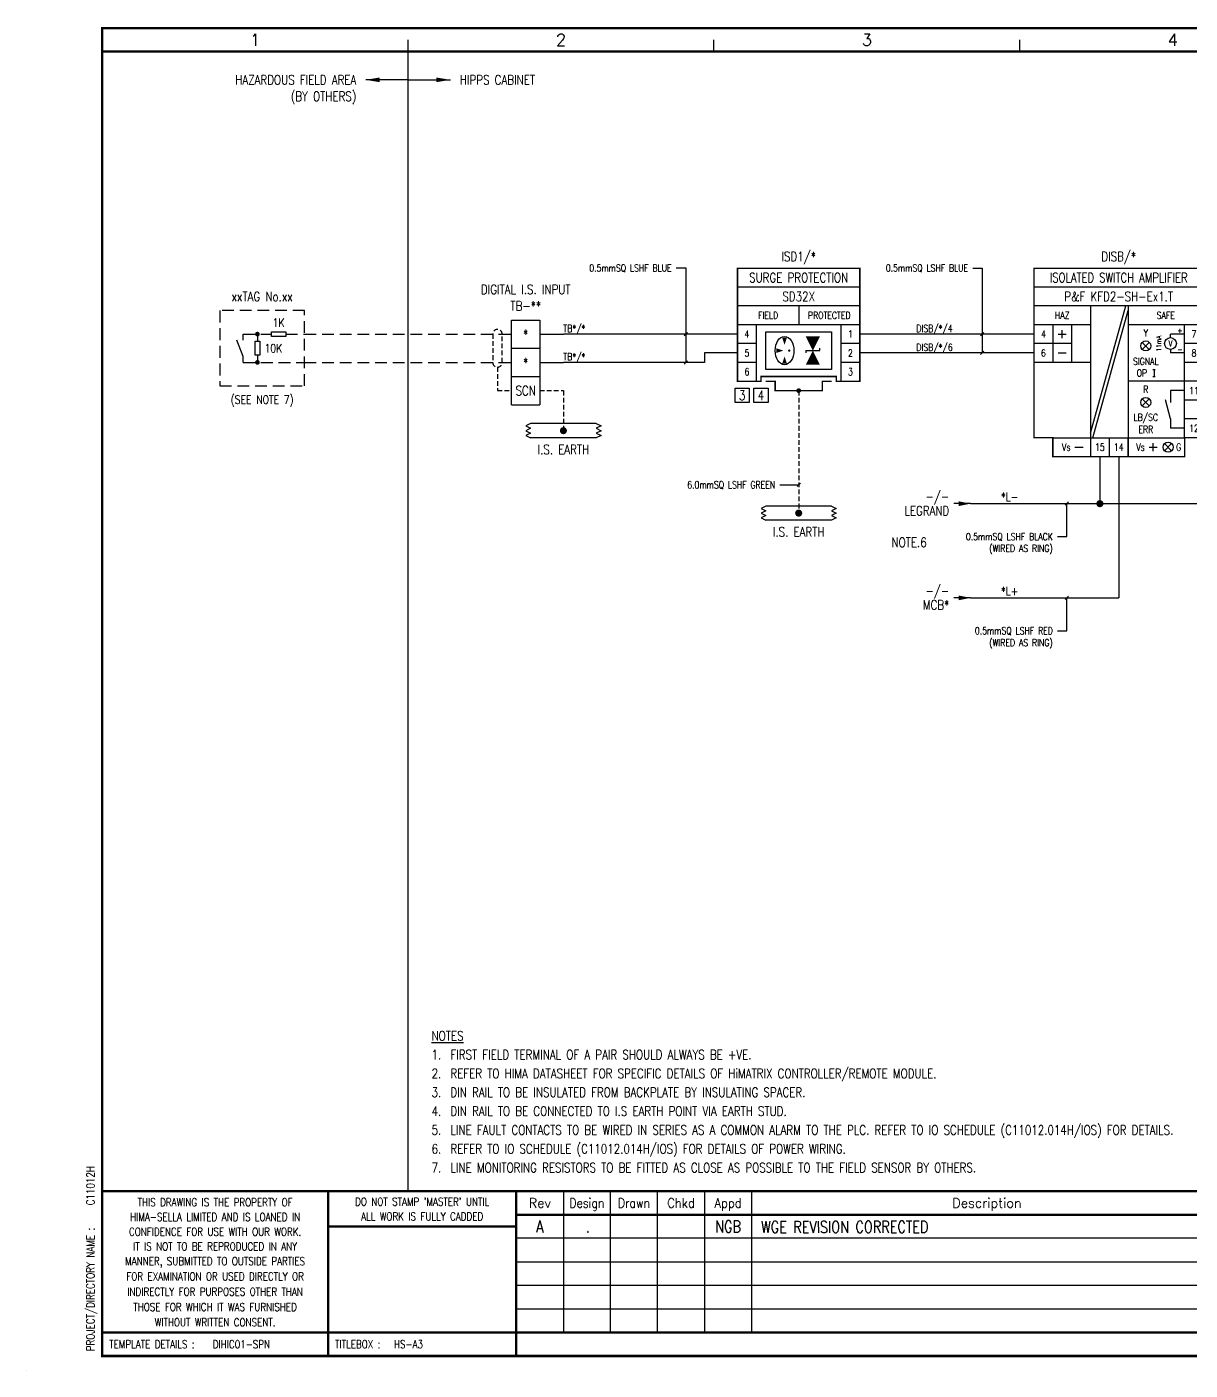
# Model space of a CAD drawing. Extents: x 0 to 414, y 0 to 285.
# Drawn here: x 0 to 247.2, y 0 to 285.2 of the extents above; entities that cross this region are included whole.
import ezdxf
from ezdxf.enums import TextEntityAlignment as Align

# ---------------------------------------------------------------- set-up
doc = ezdxf.new("R2010")
doc.units = 0
doc.header["$MEASUREMENT"] = 0
doc.linetypes.add('CONTINU', pattern=[0])
doc.linetypes.add('HIDDEN2', pattern=[0.1875, 0.125, -0.0625])
doc.layers.get('0').update_dxf_attribs({"linetype": 'CONTINUOUS'})
for name, color, linetype in [('CATALOGUE', 2, 'CONTINUOUS'), ('COL', 2, 'CONTINU'), ('COUNTER', 2, 'CONTINUOUS'), ('LOCATION', 2, 'CONTINUOUS'), ('MCABMARKON', 4, 'CONTINUOUS'), ('PCABMARKON', 7, 'CONTINUOUS'), ('PREFIX', 2, 'CONTINUOUS'), ('RECORD', 2, 'CONTINUOUS'), ('ROW', 2, 'CONTINU'), ('SNA', 2, 'CONTINUOUS'), ('TEXT', 2, 'CONTINUOUS'), ('TPOL', 3, 'CONTINUOUS'), ('UPS', 2, 'CONTINUOUS'), ('ZONE', 2, 'CONTINUOUS')]:
    doc.layers.add(name, color=color, linetype=linetype)
doc.styles.add('CATALOGU', font='romans.shx', dxfattribs={"width": 0.8})
doc.styles.add('LOCATION', font='ROMANS.shx', dxfattribs={"width": 0.8, "height": 2.5})
doc.styles.add('PINS', font='ROMANS.shx', dxfattribs={"width": 0.8, "height": 2.5})
doc.styles.add('REFERENC', font='ROMANS.shx', dxfattribs={"width": 0.8, "height": 2.5})
doc.styles.add('ROMAND', font='ROMAND')
doc.styles.add('ROMANS', font='romans.shx', dxfattribs={"width": 0.8, "height": 2.5})
doc.styles.add('SYMBOL', font='romans.shx', dxfattribs={"width": 0.8, "height": 2.5})
doc.styles.add('TERMINAL', font='ROMANS.shx', dxfattribs={"width": 0.8, "height": 2.5})
doc.styles.add('WIRES', font='ROMANS.shx', dxfattribs={"width": 0.8, "height": 2})
doc.styles.add('ZONE', font='ROMANS.shx', dxfattribs={"width": 0.8, "height": 2.5})

# ---------------------------------------------------------------- blocks, each defined once
blk = doc.blocks.new('HS-A3')
at = {"color": 1}
for p, q in [((81, 280), (81, 282.5)), ((146, 280), (146, 282.5)), ((211, 280), (211, 282.5)), ((114, 38), (114, 8)), ((124, 8), (124, 38)), ((134, 8), (134, 38)), ((144, 38), (144, 8)), ((154, 38), (154, 8)), ((301.5, 28), (104, 28)), ((104, 23), (301.5, 23)), ((301.5, 18), (104, 18)), ((104, 13), (270.5, 13)), ((0, 0), (0, 0.025))]:
    blk.add_line(p, q, dxfattribs=at)
at = {"color": 1, "const_width": 0.5}
blk.add_lwpolyline([(16, 3), (409, 3), (409, 285), (16, 285)], close=True, dxfattribs=at)
for points in [[(16, 280), (404, 280)], [(409, 38), (16, 38)], [(64, 3), (64, 38)], [(104, 3), (104, 38)], [(270.5, 33), (104, 33)], [(104, 30.5), (64, 30.5)], [(270.5, 8), (16, 8)]]:
    blk.add_lwpolyline(points, dxfattribs=at)
at = {"color": 2, "style": 'ROMAND'}
for s, p in [('1', (48.5, 282.5)), ('2', (113.5, 282.5)), ('3', (178.5, 282.5)), ('4', (243.5, 282.5))]:
    blk.add_text(s, height=2.5, dxfattribs=at).set_placement(p, align=Align.MIDDLE)
at = {"color": 3, "lineweight": 13, "style": 'ROMANS', "width": 0.8}
for s, p in [('THIS DRAWING IS THE PROPERTY OF', (40, 35.6443)), ("DO NOT STAMP 'MASTER' UNTIL", (84, 35.7693)), ('HIMA-SELLA LIMITED AND IS LOANED IN', (40, 32.5193)), ('ALL WORK IS FULLY CADDED', (84, 32.6443)), ('CONFIDENCE FOR USE WITH OUR WORK.', (40, 29.3879)), ('IT IS NOT TO BE REPRODUCED IN ANY', (40, 26.2629)), ('MANNER, SUBMITTED TO OUTSIDE PARTIES', (40, 23.1379)), ('FOR EXAMINATION OR USED DIRECTLY OR', (40, 19.9054)), ('INDIRECTLY FOR PURPOSES OTHER THAN', (40, 16.6554)), ('THOSE FOR WHICH IT WAS FURNISHED', (40, 13.4054)), ('WITHOUT WRITTEN CONSENT.', (40, 10.1554))]:
    blk.add_text(s, height=1.7, dxfattribs=at).set_placement(p, align=Align.MIDDLE_CENTER)
at = {"color": 4, "style": 'ROMAND'}
for s, p in [('Rev', (109, 34.5)), ('Description', (204, 34.5))]:
    blk.add_text(s, height=2, dxfattribs=at).set_placement(p, align=Align.CENTER)
for s, width, p in [('Design', 0.85, (119, 34.5)), ('Drawn', 0.85, (129, 34.5)), ('Chkd', 0.9, (139, 34.5)), ('Appd', 0.9, (149, 34.5))]:
    blk.add_text(s, height=2, dxfattribs=dict(at, width=width)).set_placement(p, align=Align.CENTER)
at = {"color": 3, "style": 'ROMANS', "width": 0.8}
blk.add_text('PROJECT/DIRECTORY NAME :', height=1.7, rotation=90, dxfattribs=at).set_placement((13.5, 4), align=Align.MIDDLE_LEFT)
for s, p in [('TEMPLATE DETAILS :', (17.5, 5.5)), ('TITLEBOX :', (65.5, 5.5)), ('HS-A3', (78, 5.5))]:
    blk.add_text(s, height=1.7, dxfattribs=at).set_placement(p, align=Align.MIDDLE_LEFT)
at = {"layer": 'COL', "style": 'ROMAND', "flags": 9}
for tag, p in [('COL1', (48.5, 282.5)), ('COL2', (113.5, 282.5)), ('COL3', (178.5, 282.5)), ('COL4', (243.5, 282.5)), ('COL5', (308.5, 282.5)), ('COL6', (373.5, 282.5))]:
    blk.add_attdef(tag, p, '', height=2.5, dxfattribs=at)
at = {"layer": 'ROW', "style": 'ROMAND', "flags": 9}
for tag, p in [('ROW1', (406.5, 249.5)), ('ROW2', (406.5, 188.5)), ('ROW3', (406.5, 127.5)), ('ROW4', (406.5, 66.5))]:
    blk.add_attdef(tag, p, '', height=2.5, dxfattribs=at)
at = {"layer": 'UPS', "color": 3, "style": 'ROMANS', "width": 0.8, "flags": 8}
blk.add_attdef('PROJS->NOMPRO', text='', height=1.7, rotation=90, dxfattribs=at).set_placement((13.5, 35), align=Align.MIDDLE_LEFT)
at = {"layer": 'UPS', "style": 'ROMANS', "width": 2.7474, "flags": 8}
blk.add_attdef('PLANOS->MCAN1', text='', height=2.5, rotation=0.069611, dxfattribs=at).set_placement((156, 31.6443), (243, 31.75), align=Align.FIT)
at = {"layer": 'UPS', "style": 'ROMANS', "width": 0.8, "flags": 8}
for tag, height, p in [('PLANOS->VERIF', 2.5, (293.5, 34.25)), ('PLANOS->CANVI1', 2.5, (109, 29.25)), ('PLANOS->NCAN1', 2.5, (149, 29.25)), ('PLANOS->DCAN1', 2.5, (262.5, 29.25)), ('PLANOS->ORIG', 2.5, (293.5, 29.25)), ('PLANOS->CANVI2', 2.5, (109, 24.25)), ('PLANOS->NCAN2', 2.5, (149, 24.25)), ('PLANOS->DCAN2', 2.5, (262.5, 24.25)), ('PLANOS->HECHF', 2.5, (293.5, 24.25)), ('PLANOS->CANVI3', 2.5, (109, 19.25)), ('PLANOS->NCAN3', 2.5, (149, 19.25)), ('PLANOS->DCAN3', 2.5, (262.5, 19.25)), ('PLANOS->HECHD', 2.5, (293.5, 19.25)), ('PLANOS->CANVI4', 2.5, (109, 14.25)), ('PLANOS->NCAN4', 2.5, (149, 14.25)), ('PLANOS->DCAN4', 2.5, (262.5, 14.25)), ('PLANOS->DATACREA', 2.5, (293.5, 14.25)), ('PLANOS->CANVI5', 2.5, (109, 9.25)), ('PLANOS->NCAN5', 2.5, (149, 9.25)), ('PLANOS->DCAN5', 2.5, (262.5, 9.25)), ('PLANOS->NR1', 2.5, (293.5, 9.25)), ('PROJS->DESCPRO3', 5, (345.5, 5.5)), ('PLANOS->PLANO', 5, (378.5, 5.5)), ('PLANOS->USER', 5, (402.75, 5.5)), ('PLANOS->NR2', 2.5, (293.5, 4.25))]:
    blk.add_attdef(tag, text='', height=height, dxfattribs=at).set_placement(p, align=Align.CENTER)
at = {"layer": 'UPS', "style": 'ROMANS', "flags": 8}
for tag, width, p, p2 in [('PLANOS->MCAN2', 2.6868, (156, 26.75), (243, 26.75)), ('PLANOS->MCAN3', 2.6868, (156, 21.75), (243, 21.75)), ('PLANOS->MCAN4', 2.6769, (156, 16.75), (243, 16.75)), ('PLANOS->MCAN5', 2.6868, (156, 11.75), (243, 11.75))]:
    blk.add_attdef(tag, text='', height=2.5, dxfattribs=dict(at, width=width)).set_placement(p, p2, align=Align.FIT)
at = {"layer": 'UPS', "style": 'ROMANS', "width": 0.8, "flags": 8}
blk.add_attdef('PLANOS->DENOM', (313.5, 24.25), '', height=2.5, dxfattribs=at)
at = {"layer": 'UPS', "color": 4, "style": 'ROMANS', "width": 0.8, "flags": 8}
for tag, p in [('PROJS->DESCPRO1', (303, 19.25)), ('PROJS->DESCPRO2', (303, 14.25))]:
    blk.add_attdef(tag, p, '', height=2.5, dxfattribs=at)
at = {"layer": 'UPS', "color": 3, "style": 'ROMANS', "width": 0.8, "flags": 8}
blk.add_attdef('PLANOS->PROTOTIPO', text='', height=1.7, dxfattribs=at).set_placement((39.5, 5.5), align=Align.MIDDLE_LEFT)
at = {"layer": 'UPS', "style": 'ROMANS', "width": 0.8, "flags": 8}
blk.add_attdef('PLANOS->OBS4', text='', height=2.5, dxfattribs=at).set_placement((107, 5.5), align=Align.MIDDLE_LEFT)
blk = doc.blocks.new('EDREV')
at = {"color": 2, "style": 'ROMANS', "width": 0.8}
for tag, p in [('DES', (129.2, 29.25)), ('DRN', (139.2, 29.25)), ('CHKD', (149.2, 29.25)), ('DES', (129.2, 24.25)), ('DRN', (139.2, 24.25)), ('CHKD', (149.2, 24.25)), ('DES', (129.2, 19.25)), ('DRN', (139.2, 19.25)), ('CHKD', (149.2, 19.25)), ('DES', (129.2, 14.25)), ('DRN', (139.2, 14.25)), ('CHKD', (149.2, 14.25)), ('DES', (129.2, 9.25)), ('DRN', (139.2, 9.25)), ('CHKD', (149.2, 9.25))]:
    blk.add_attdef(tag, text='', height=2.5, dxfattribs=at).set_placement(p, align=Align.CENTER)
blk = doc.blocks.new('TERM06')
for p, q in [((-6, 3), (0, 3)), ((-6, -3), (-6, 3)), ((0, 3), (0, -3)), ((-6, -3), (0, -3))]:
    blk.add_line(p, q)
at = {"layer": 'CATALOGUE', "style": 'CATALOGU', "width": 0.8, "flags": 9}
blk.add_attdef('CATALOGUE', (0.5, 2.5), '', height=0.5, dxfattribs=at)
at = {"layer": 'COUNTER', "style": 'SYMBOL', "width": 0.8, "flags": 8}
blk.add_attdef('COUNTER', text='', height=2, dxfattribs=at).set_placement((-3, 0), align=Align.MIDDLE)
at = {"layer": 'LOCATION', "style": 'LOCATION', "width": 0.8, "flags": 1}
blk.add_attdef('LOCATION', (0.5, 1.75), '', height=0.5, dxfattribs=at)
at = {"layer": 'PREFIX', "style": 'TERMINAL', "width": 0.8}
blk.add_attdef('PREFIX', text='', height=2, dxfattribs=at).set_placement((-3, 6), align=Align.MIDDLE)
at = {"layer": 'RECORD', "style": 'REFERENC', "width": 0.8, "flags": 9}
blk.add_attdef('RECORD', (0.5, 3.25), '', height=0.5, dxfattribs=at)
at = {"layer": 'SNA', "style": 'SYMBOL', "width": 0.8, "flags": 9}
blk.add_attdef('SNA', (0.5, 4), '', height=0.5, dxfattribs=at)
at = {"layer": 'TPOL', "style": 'PINS', "width": 0.8, "flags": 9}
blk.add_attdef('CN2', text='', height=0.5, dxfattribs=at).set_placement((-6.25, 0), align=Align.MIDDLE_RIGHT)
blk.add_attdef('CN1', text='', height=0.5, dxfattribs=at).set_placement((0.25, 0), align=Align.MIDDLE_LEFT)
at = {"layer": 'ZONE', "style": 'ZONE', "width": 0.8, "flags": 1}
blk.add_attdef('ZONE', (0.5, 1), '', height=0.5, dxfattribs=at)
blk = doc.blocks.new('A$C44AB321D')
for p, q in [((18, -4), (-18, -4)), ((18, -8), (-18, -8)), ((-6, -8), (-18, -8)), ((-6, -35.046), (1.523, -8)), ((-6, -8), (-6, -40)), ((2, -8), (2, -40)), ((-5.523, -36), (2, -8.954)), ((-6, -12), (-18, -12)), ((-14, -12), (-14, -20)), ((-12.8573, -13.999), (-11.1384, -13.999)), ((-11.9979, -14.8584), (-11.9979, -13.1395)), ((-10, -12), (-10, -20)), ((18, -12), (2, -12)), ((11, -14.75), (11, -14)), ((14, -14), (11, -14)), ((14, -36), (14, -12)), ((-10, -16), (-18, -16)), ((5, -15.75), (6.5, -17.25)), ((5, -17.25), (6.5, -15.75)), ((18, -16), (14, -16)), ((-12.8573, -17.999), (-11.1384, -17.999)), ((11, -17.25), (11, -18)), ((14, -18), (11, -18)), ((-6, -20), (-18, -20)), ((-10, -20), (-18, -20)), ((18, -20), (14, -20)), ((18, -24), (2, -24)), ((5, -29.25), (6.5, -27.75)), ((5, -27.75), (6.5, -29.25)), ((11, -32), (9.9583, -27.9434)), ((14, -26), (11, -26)), ((11, -26), (11, -28.5)), ((18, -28), (14, -28)), ((11, -32), (11, -34)), ((14, -34), (11, -34)), ((18, -32), (14, -32)), ((-14, -36), (-2, -36)), ((-2, -36), (14, -36)), ((-2, -36), (-2, -40)), ((2, -40), (2, -36)), ((-9.299, -37.999), (-7.5801, -37.999)), ((6.4638, -37.999), (8.1827, -37.999)), ((7.3232, -38.8584), (7.3232, -37.1395)), ((9.75, -37.25), (11.25, -38.75)), ((9.75, -38.75), (11.25, -37.25))]:
    blk.add_line(p, q)
at = {"color": 3}
for p, q in [((7.25, -21.5), (7.75, -21.5)), ((7.5, -21.5), (7.5, -23)), ((7.25, -23), (7.75, -23))]:
    blk.add_line(p, q, dxfattribs=at)
at = {"const_width": 0.3}
blk.add_lwpolyline([(-14, -36), (-14, -40), (14, -40), (14, -36), (18, -36), (18, 0), (-18, 0), (-18, -36)], close=True, dxfattribs=at)
for centre, radius in [((5.75, -16.5), 1.0607), ((11, -16), 1.25), ((5.75, -28.5), 1.0607), ((10.5, -38), 1.0607)]:
    blk.add_circle(centre, radius)
at = {"style": 'ROMANS'}
for s, height, width, p in [('ISOLATED SWITCH AMPLIFIER', 2, 0.78, (0, -2)), ('P&F KFD2-SH-Ex1.T', 2, 0.8, (0, -6)), ('HAZ', 1.5, 0.8, (-12, -10)), ('SAFE', 1.5, 0.8, (10, -10)), ('Vs', 1.5, 0.8, (-11.1358, -38)), ('Vs', 1.5, 0.8, (4.627, -38))]:
    blk.add_text(s, height=height, dxfattribs=dict(at, width=width)).set_placement(p, align=Align.MIDDLE)
at = {"color": 3, "style": 'ROMANS', "width": 0.8}
for s, height, p in [('Y', 1.5, (5.75, -13.75)), ('V', 1.25, (11, -16)), ('SIGNAL', 1.5, (5.75, -19.75)), ('OP  ', 1.5, (5.75, -22.25)), ('R', 1.5, (5.75, -25.75)), ('LB/SC', 1.5, (5.75, -31.75)), ('ERR', 1.5, (5.75, -34.25)), ('G', 1.5, (12.75, -38))]:
    blk.add_text(s, height=height, dxfattribs=at).set_placement(p, align=Align.MIDDLE)
at = {"color": 3, "style": 'ROMANS'}
for s, p in [('+', (13, -13.25)), ('-', (13, -17.25))]:
    blk.add_text(s, height=1, dxfattribs=at).set_placement(p, align=Align.MIDDLE)
at = {"color": 3, "style": 'ROMANS', "width": 0.8}
blk.add_text('11mA', height=1, rotation=90, dxfattribs=at).set_placement((8.5, -16), align=Align.MIDDLE)
at = {"layer": 'CATALOGUE', "style": 'CATALOGU', "width": 0.8, "flags": 1}
blk.add_attdef('CATALOGUE', (20, -4), '', height=1, dxfattribs=at)
at = {"layer": 'LOCATION', "style": 'LOCATION', "width": 0.8, "flags": 1}
blk.add_attdef('LOCATION', (20, -6), '', height=1, dxfattribs=at)
at = {"layer": 'RECORD', "style": 'REFERENC', "width": 0.8, "flags": 1}
blk.add_attdef('RECORD', (20, -2), '', height=1, dxfattribs=at)
at = {"layer": 'SNA', "style": 'SYMBOL', "width": 0.8}
blk.add_attdef('SNA', text='', height=2, dxfattribs=at).set_placement((0, 1.5), align=Align.CENTER)
at = {"layer": 'TPOL', "color": 7, "style": 'PINS', "width": 0.8}
for tag, p in [('CN4', (-16, -14)), ('CN9', (16, -14)), ('CN5', (-16, -18)), ('CN10', (16, -18)), ('CN6', (16, -26)), ('CN7', (16, -34)), ('CN2', (-4, -38)), ('CN1', (0, -38))]:
    blk.add_attdef(tag, text='', height=1.5, dxfattribs=at).set_placement(p, align=Align.MIDDLE)
at = {"layer": 'ZONE', "style": 'ZONE', "width": 0.8, "flags": 1}
blk.add_attdef('ZONE', (20, -8), '', height=1, dxfattribs=at)

msp = doc.modelspace()

# ---------------------------------------------------------------- linework, layer by layer
at = {"color": 3}
for p, q in [((81, 274), (72, 274)), ((81, 274), (90, 274)), ((137.9986, 234.0691), (139.9986, 234.0691)), ((139.9986, 234.0691), (139.9986, 214)), ((200.9986, 234.03), (202.9986, 234.03)), ((202.9986, 234.03), (202.9986, 216)), ((140.3522, 220.3536), (139.645, 219.6464)), ((203.3522, 220.3536), (202.645, 219.6464)), ((140.3522, 214.3536), (139.645, 213.6464)), ((203.3522, 216.3536), (202.645, 215.6464)), ((164.3509, 188.3536), (163.6437, 187.6464)), ((159.9973, 188), (163.9973, 188)), ((221.3509, 184.3536), (220.6437, 183.6464)), ((220.9973, 177), (220.9973, 184)), ((218.9973, 177), (220.9973, 177)), ((221.3509, 164.3536), (220.6437, 163.6464)), ((220.9973, 157), (220.9973, 164)), ((218.9973, 157), (220.9973, 157))]:
    msp.add_line(p, q, dxfattribs=at)
for p, q in [((176.9973, 230), (150.9973, 230)), ((176.9973, 226), (150.9973, 226)), ((163.9973, 226), (163.9973, 222)), ((176.9973, 222), (150.9973, 222)), ((154.9973, 222), (154.9973, 210)), ((156.9973, 220.5), (170.9973, 220.5)), ((156.9973, 212.5), (156.9973, 220.5)), ((170.9973, 220.5), (170.9973, 212.5)), ((172.9973, 210), (172.9973, 222)), ((154.9973, 218), (150.9973, 218)), ((168.4973, 216.5), (168.4973, 217)), ((176.9973, 218), (172.9973, 218)), ((143.9973, 216), (144, 214)), ((154.9973, 214), (150.9973, 214)), ((165.4973, 216.5), (168.4973, 216.5)), ((165.4973, 216.5), (165.4973, 216)), ((176.9973, 214), (172.9973, 214)), ((170.9973, 212.5), (156.9973, 212.5)), ((106.9973, 201), (105.9973, 200.5)), ((105.9973, 200.5), (106.9973, 200)), ((106.9973, 200), (105.9973, 199.5)), ((120.9973, 201), (106.9973, 201)), ((120.9973, 201), (121.9973, 200.5)), ((121.9973, 200.5), (120.9973, 200)), ((120.9973, 200), (121.9973, 199.5)), ((105.9973, 199.5), (106.9973, 199)), ((106.9973, 199), (105.9973, 198.5)), ((105.9973, 198.5), (106.9973, 198)), ((120.9973, 198), (106.9973, 198)), ((121.9973, 199.5), (120.9973, 199)), ((120.9973, 199), (121.9973, 198.5)), ((121.9973, 198.5), (120.9973, 198)), ((156.9973, 183.5), (155.9973, 183)), ((155.9973, 183), (156.9973, 182.5)), ((170.9973, 183.5), (156.9973, 183.5)), ((170.9973, 183.5), (171.9973, 183)), ((171.9973, 183), (170.9973, 182.5)), ((200.4973, 184), (196.9973, 184)), ((156.9973, 182.5), (155.9973, 182)), ((155.9973, 182), (156.9973, 181.5)), ((156.9973, 181.5), (155.9973, 181)), ((155.9973, 181), (156.9973, 180.5)), ((170.9973, 180.5), (156.9973, 180.5)), ((170.9973, 182.5), (171.9973, 182)), ((171.9973, 182), (170.9973, 181.5)), ((170.9973, 181.5), (171.9973, 181)), ((171.9973, 181), (170.9973, 180.5)), ((200.4973, 164), (196.9973, 164))]:
    msp.add_line(p, q)
at = {"color": 4, "linetype": 'HIDDEN2', "ltscale": 20}
for p, q in [((58.9973, 225), (40.9973, 225)), ((40.9973, 225), (40.9973, 209)), ((58.9973, 209), (58.9973, 225)), ((45.9973, 220), (51.9973, 220)), ((45.9973, 218.75), (45.9973, 220)), ((54.9973, 220), (58.9973, 220)), ((58.9973, 220), (102.9973, 220)), ((45.9973, 214), (45.9973, 215.25)), ((45.9973, 214), (58.9973, 214)), ((58.9973, 214), (102.9973, 214)), ((40.9973, 209), (58.9973, 209))]:
    msp.add_line(p, q, dxfattribs=at)
at = {"color": 4}
for p, q in [((48.9973, 220), (48.9973, 218.5)), ((48.9973, 215.5), (48.9973, 214))]:
    msp.add_line(p, q, dxfattribs=at)
at = {"color": 4, "linetype": 'CONTINU', "ltscale": 20}
msp.add_line((45.9973, 215.25), (44.6091, 218.75), dxfattribs=at)
at = {"color": 3, "linetype": 'HIDDEN2', "ltscale": 8}
for p, q in [((99.9973, 213), (99.9973, 208)), ((99.9973, 208), (102.9973, 208)), ((108.9973, 208), (113.9973, 208)), ((113.9973, 208), (113.9973, 199.5)), ((163.9973, 208), (163.9973, 182))]:
    msp.add_line(p, q, dxfattribs=at)
at = {"color": 3, "linetype": 'HIDDEN2', "ltscale": 30, "const_width": 0.3}
msp.add_lwpolyline([(81, 280), (81, 38)], dxfattribs=at)
at = {"color": 3}
for points in [[(72, 274, 0, 1, 0), (75, 274, 1, 1, 0)], [(90, 274, 0, 1, 0), (87, 274, 1, 1, 0)]]:
    msp.add_lwpolyline(points, format="xyseb", dxfattribs=at)
at = {"const_width": 0.3}
msp.add_lwpolyline([(171.9973, 211), (171.9973, 210), (176.9973, 210), (176.9973, 234), (150.9973, 234), (150.9973, 210), (155.9973, 210), (155.9973, 211)], close=True, dxfattribs=at)
at = {"color": 4, "const_width": 0.5}
for points in [[(48.7473, 220, 1), (49.2473, 220, 1)], [(48.7473, 214, 1), (49.2473, 214, 1)]]:
    msp.add_lwpolyline(points, format="xyb", close=True, dxfattribs=at)
at = {"color": 4}
for points in [[(51.9973, 220.5), (54.9973, 220.5), (54.9973, 219.5), (51.9973, 219.5)], [(49.4973, 218.5), (49.4973, 215.5), (48.4973, 215.5), (48.4973, 218.5)]]:
    msp.add_lwpolyline(points, close=True, dxfattribs=at)
at = {"color": 3, "linetype": 'HIDDEN2', "ltscale": 8}
msp.add_lwpolyline([(100.9973, 220, 1), (98.9973, 220), (98.9973, 214, 1), (100.9973, 214)], format="xyb", close=True, dxfattribs=at)
for points in [[(160.9973, 219.25, 1, 0, 0), (160.9973, 217.75, 0, 0, 0)], [(166.9973, 219.5, 3, 0, 0), (166.9973, 216.5, 0, 0, 0)], [(159.2473, 216.5, 1, 0, 0), (160.7473, 216.5, 0, 0, 0)], [(166.9973, 213.5, 3, 0, 0), (166.9973, 216.5, 0, 0, 0)], [(160.9973, 213.75, 1, 0, 0), (160.9973, 215.25, 0, 0, 0)]]:
    msp.add_lwpolyline(points, format="xyseb")
for points, const_width in [([(161.8723, 216.5, 1), (162.1223, 216.5, 1)], 0.25), ([(163.7473, 208, 1), (164.2473, 208, 1)], 0.5), ([(113.6223, 199.5, 1), (114.3723, 199.5, 1)], 0.75), ([(163.6223, 182, 1), (164.3723, 182, 1)], 0.75), ([(227.6223, 184, 1), (228.3723, 184, 1)], 0.75)]:
    msp.add_lwpolyline(points, format="xyb", close=True, dxfattribs=dict(const_width=const_width))
at = {"const_width": 0.3}
msp.add_lwpolyline([(156.9973, 210), (158.9973, 210), (158.9973, 208), (168.9973, 208), (168.9973, 210), (170.9973, 210)], dxfattribs=at)
msp.add_ellipse((160.9973, 216.5), major_axis=(0, -3), ratio=0.6667)
for points in [[(197.9973, 184.5), (197.9973, 183.5), (200.4973, 184)], [(197.9973, 164.5), (197.9973, 163.5), (200.4973, 164)]]:
    msp.add_solid(points)
at = {"layer": 'PCABMARKON'}
for p, q in [((108.9973, 220), (113.9973, 220)), ((150.9973, 220), (113.9973, 220)), ((150.9973, 220), (143.9973, 220)), ((213.9973, 220), (176.9973, 220)), ((108.9973, 214), (113.9973, 214)), ((144, 214), (113.9973, 214)), ((150.9973, 216), (143.9973, 216)), ((213.9973, 216), (176.9973, 216)), ((227.9973, 194), (227.9973, 184)), ((231.9973, 194), (231.9973, 164)), ((200.4973, 184), (206.9973, 184)), ((206.9973, 184), (255, 184)), ((200.4973, 164), (206.9973, 164)), ((206.9973, 164), (231.9973, 164))]:
    msp.add_line(p, q, dxfattribs=at)
at = {"layer": 'TEXT', "color": 3}
for points in [[(150.4973, 205.5), (150.4973, 208.5), (153.4973, 208.5), (153.4973, 205.5)], [(154.4973, 205.5), (154.4973, 208.5), (157.4973, 208.5), (157.4973, 205.5)]]:
    msp.add_lwpolyline(points, close=True, dxfattribs=at)

# ---------------------------------------------------------------- block references
ref = msp.add_blockref('HS-A3', (0, 0))
ref.add_attrib('PROJS->NOMPRO', 'C11012H', dxfattribs={"layer": 'UPS', "color": 3, "height": 1.7, "rotation": 90, "style": 'ROMANS', "width": 0.8, "flags": 8}).set_placement((13.5, 35), align=Align.MIDDLE_LEFT)
ref.add_attrib('PLANOS->PROTOTIPO', 'DIHIC01-SPN', dxfattribs={"layer": 'UPS', "color": 3, "height": 1.7, "style": 'ROMANS', "width": 0.8, "flags": 8}).set_placement((39.5, 5.5), align=Align.MIDDLE_LEFT)
ref.add_attrib('PLANOS->NCAN1', 'NGB', dxfattribs={"layer": 'UPS', "height": 2.5, "style": 'ROMANS', "width": 0.8, "flags": 8}).set_placement((149, 29.25), align=Align.CENTER)
ref.add_attrib('PLANOS->CANVI1', 'A', dxfattribs={"layer": 'UPS', "height": 2.5, "style": 'ROMANS', "width": 0.8, "flags": 8}).set_placement((109, 29.25), align=Align.CENTER)
for name, p, values in [('A$C44AB321D', (231.9973, 234), {'CN1': '14', 'CN2': '15', 'CN5': '6', 'CN4': '4', 'CN7': '12', 'CN6': '11', 'CN10': '8', 'CN9': '7', 'SNA': 'DISB/*'}), ('TERM06', (108.9973, 220), {'COUNTER': '*', 'PREFIX': 'TB-**'}), ('TERM06', (108.9973, 214), {'COUNTER': '*'}), ('TERM06', (108.9973, 208), {'COUNTER': 'SCN'})]:
    msp.add_blockref(name, p).add_auto_attribs(values)
ref = msp.add_blockref('EDREV', (-10, 0))
ref.add_attrib('DES', '.', dxfattribs={"color": 2, "height": 2.5, "style": 'ROMANS', "width": 0.8}).set_placement((119.2, 29.25), align=Align.CENTER)

# ---------------------------------------------------------------- texts
at = {"style": 'ROMANS', "width": 0.8}
for s, height, p in [('SURGE PROTECTION', 2, (163.9973, 232)), ('SD32X', 2, (163.9973, 228)), ('FIELD', 1.5, (157.4973, 224)), ('PROTECTED', 1.5, (170.4973, 224)), ('4', 1.5, (152.9973, 220)), ('1', 1.5, (174.9973, 220)), ('5', 1.5, (152.9973, 216)), ('2', 1.5, (174.9973, 216)), ('6', 1.5, (152.9973, 212)), ('3', 1.5, (174.9973, 212))]:
    msp.add_text(s, height=height, dxfattribs=at).set_placement(p, align=Align.MIDDLE)
at = {"layer": 'MCABMARKON', "style": 'WIRES', "width": 0.8}
for s, height, p in [('TB*/*', 1.5, (113.9973, 220)), ('DISB/*/4', 1.5, (188.9973, 220)), ('DISB/*/6', 1.5, (188.9973, 216)), ('TB*/*', 1.5, (113.9973, 214)), ('*L-', 1.8, (206.9973, 184)), ('*L+', 1.8, (206.9973, 164))]:
    msp.add_text(s, height=height, dxfattribs=at).set_placement(p, align=Align.BOTTOM_LEFT)
at = {"layer": 'TEXT', "style": 'ROMANS', "width": 0.8}
for s, p in [('HAZARDOUS FIELD AREA', (70, 274)), ('(BY OTHERS)', (70, 270.5)), ('-/-', (195.9973, 185.5)), ('LEGRAND', (195.9973, 182.5)), ('-/-', (195.9973, 165.5)), ('MCB*', (195.9973, 162.5))]:
    msp.add_text(s, height=2, dxfattribs=at).set_placement(p, align=Align.MIDDLE_RIGHT)
for s, p in [('HIPPS CABINET', (92, 274)), ('NOTE.6', (183.7185, 175.7791)), ('%%UNOTES', (86, 71)), ('1.', (86, 67)), ('FIRST FIELD TERMINAL OF A PAIR SHOULD ALWAYS BE +VE.', (90, 67)), ('2.', (86, 63)), ('REFER TO HIMA DATASHEET FOR SPECIFIC DETAILS OF HiMATRIX CONTROLLER/REMOTE MODULE.', (90, 63)), ('3.', (86, 59)), ('DIN RAIL TO BE INSULATED FROM BACKPLATE BY INSULATING SPACER.', (90, 59)), ('4.', (86, 55)), ('DIN RAIL TO BE CONNECTED TO I.S EARTH POINT VIA EARTH STUD.', (90, 55)), ('5.', (86, 51)), ('LINE FAULT CONTACTS TO BE WIRED IN SERIES AS A COMMON ALARM TO THE PLC. REFER TO IO SCHEDULE (C11012.014H/IOS) FOR DETAILS.', (90, 51)), ('6.', (86, 47)), ('REFER TO IO SCHEDULE (C11012.014H/IOS) FOR DETAILS OF POWER WIRING.', (90, 47)), ('7.', (86, 43)), ('LINE MONITORING RESISTORS TO BE FITTED AS CLOSE AS POSSIBLE TO THE FIELD SENSOR BY OTHERS.', (90, 43))]:
    msp.add_text(s, height=2, dxfattribs=at).set_placement(p, align=Align.MIDDLE_LEFT)
for s, p in [('ISD1/*', (163.9973, 235.5)), ('I.S. EARTH', (113.9973, 194.5)), ('I.S. EARTH', (163.9973, 177))]:
    msp.add_text(s, height=2, dxfattribs=at).set_placement(p, align=Align.CENTER)
at = {"layer": 'TEXT', "color": 3, "style": 'ROMANS', "width": 0.8}
for s, p in [('0.5mmSQ LSHF BLUE', (136.9986, 234.0691)), ('0.5mmSQ LSHF BLUE', (199.9986, 234.03)), ('6.0mmSQ LSHF GREEN', (158.9973, 188)), ('0.5mmSQ LSHF BLACK', (217.9973, 177)), ('(WIRED AS RING)', (217.9973, 174.5)), ('0.5mmSQ LSHF RED', (217.9973, 157)), ('(WIRED AS RING)', (217.9973, 154.5))]:
    msp.add_text(s, height=1.5, dxfattribs=at).set_placement(p, align=Align.MIDDLE_RIGHT)
at = {"layer": 'TEXT', "style": 'ROMANS', "width": 0.8}
for s, p in [('xxTAG No.xx', (49.9973, 228)), ('DIGITAL I.S. INPUT', (105.9973, 229.5)), ('3', (151.9973, 207)), ('4', (155.9973, 207))]:
    msp.add_text(s, height=2, dxfattribs=at).set_placement(p, align=Align.MIDDLE)
at = {"layer": 'TEXT', "color": 4, "style": 'ROMANS', "width": 0.8}
msp.add_text('1K', height=1.8, dxfattribs=at).set_placement((53.4973, 221), align=Align.BOTTOM_CENTER)
msp.add_text('10K', height=1.8, dxfattribs=at).set_placement((50.4973, 217), align=Align.MIDDLE_LEFT)
at = {"layer": 'TEXT', "color": 3, "style": 'ROMANS', "width": 0.8}
msp.add_text('(SEE NOTE 7)', height=1.8, dxfattribs=at).set_placement((49.9973, 207), align=Align.TOP_CENTER)
at = {"layer": 'TPOL', "style": 'ROMANS', "flags": 8}
for p in [(199.9973, 184), (199.9973, 164)]:
    msp.add_attdef('CN1', text='1', height=0.0025, rotation=180, dxfattribs=at).set_placement(p, align=Align.MIDDLE_LEFT)
at = {"layer": 'UPS', "insert": (156, 31.6443), "char_height": 2.5, "width": 87, "attachment_point": 1, "rotation": 0.0687549, "style": 'ROMANS'}
msp.add_mtext('WGE REVISION CORRECTED', dxfattribs=at)

doc.saveas('drawing.dxf')
